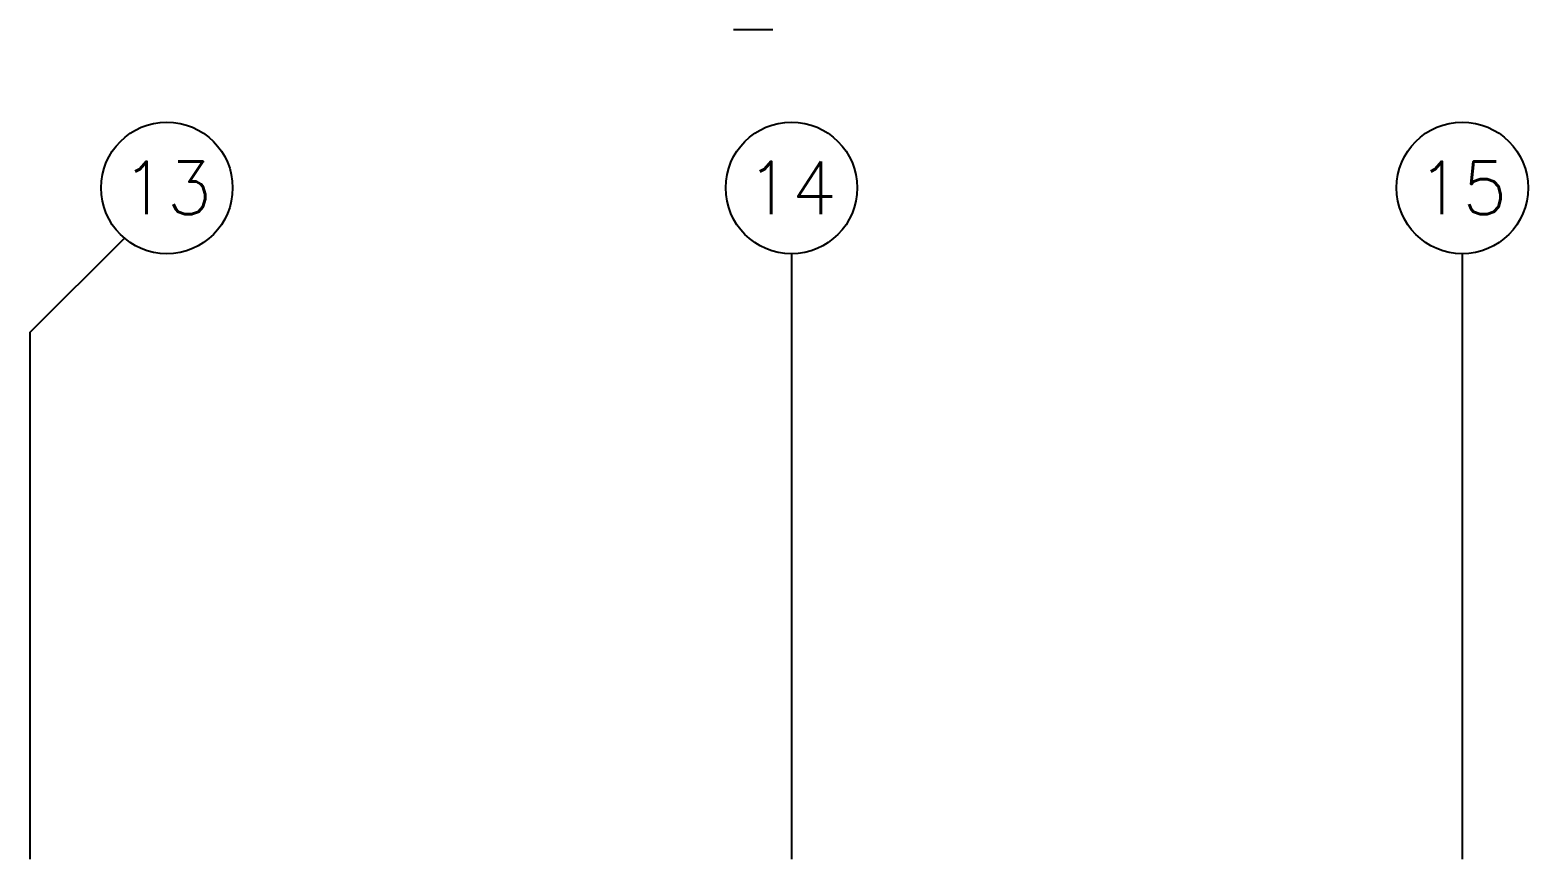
# Model space of a CAD drawing. Header units: millimetres. Extents: x 98 to 155, y -181 to 127.
# Drawn here: x 128.67 to 134.37, y 28.5 to 31.65 of the extents above; entities that cross this region are included whole.
import ezdxf
from ezdxf.enums import TextEntityAlignment as Align

# ---------------------------------------------------------------- set-up
doc = ezdxf.new("R2010")
doc.units = ezdxf.units.MM
doc.header["$LTSCALE"] = 15
doc.linetypes.add('PHANTOM', pattern=[63.5, 31.75, -6.35, 6.35, -6.35, 6.35, -6.35])
doc.linetypes.add('PHANTOM2', pattern=[1.25, 0.625, -0.125, 0.125, -0.125, 0.125, -0.125])
doc.layers.get('0').update_dxf_attribs({"color": 250})
doc.layers.add('A-EJES', color=250, linetype='PHANTOM')
doc.styles.add('ROMANS', font='romans.shx', dxfattribs={"width": 0.8})

# ---------------------------------------------------------------- blocks, each defined once
blk = doc.blocks.new('Ejes_Torre C')
blk.add_line((27.03, 16.35), (27.3891, 16.7091))
at = {"layer": 'A-EJES', "linetype": 'PHANTOM2'}
for points in [[(29.925, 16.65), (29.925, 14.35)], [(32.475, 16.65), (32.475, 14.35)], [(27.03, 16.35), (27.03, 14.35)]]:
    blk.add_lwpolyline(points, dxfattribs=at)
at = {"layer": 'A-EJES', "linetype": 'Continuous'}
for centre in [(27.5505, 16.9), (29.925, 16.9), (32.475, 16.9)]:
    blk.add_circle(centre, 0.25, dxfattribs=at)
at = {"layer": 'A-EJES', "linetype": 'Continuous', "style": 'ROMANS'}
for s, p in [('13', (27.5505, 16.9)), ('14', (29.925, 16.9)), ('15', (32.475, 16.9))]:
    blk.add_text(s, height=0.2, dxfattribs=at).set_placement(p, align=Align.MIDDLE_CENTER)

msp = doc.modelspace()

# ---------------------------------------------------------------- linework, layer by layer
msp.add_line((131.4946, 31.648, 0), (131.3446, 31.648, 0))

# ---------------------------------------------------------------- block references
at = {"layer": 'A-EJES'}
msp.add_blockref('Ejes_Torre C', (101.6401, 14.148), dxfattribs=at)

doc.saveas('drawing.dxf')
